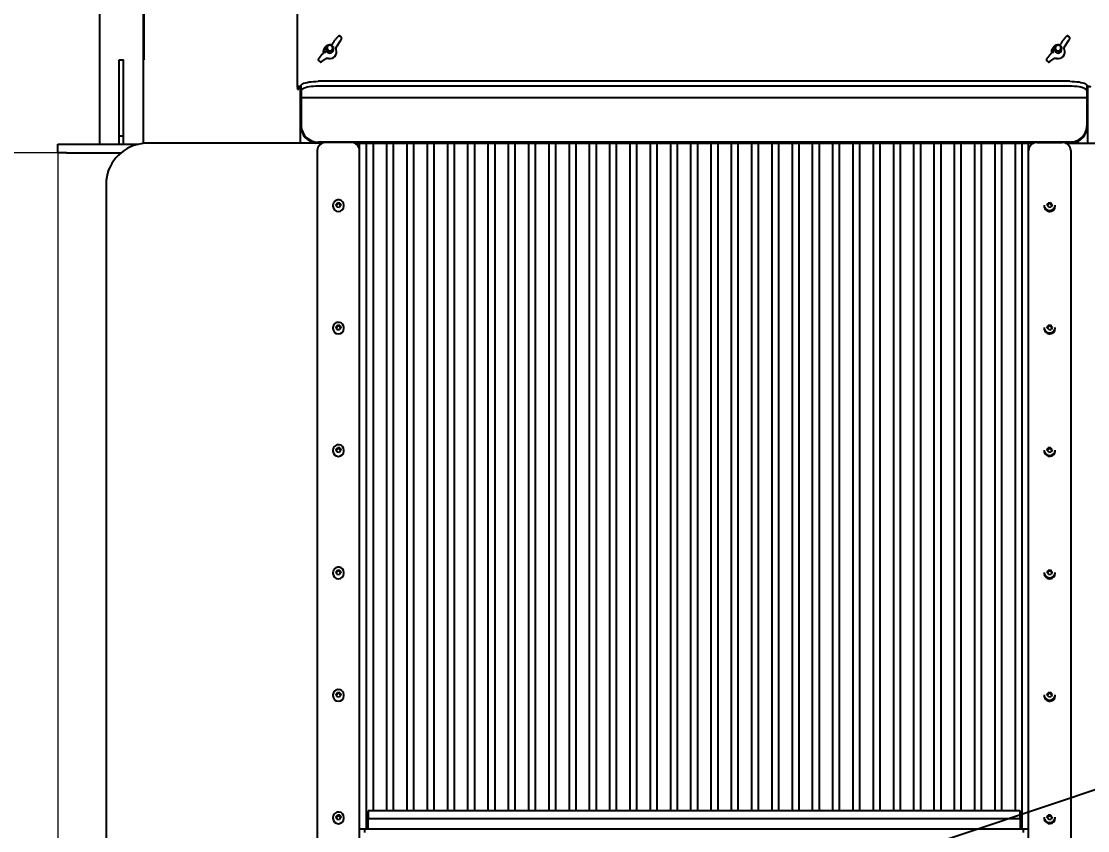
# Model space of a CAD drawing. Header units: millimetres. Extents: x 160 to 8396, y -16 to 5840.
# Drawn here: x 2949 to 4211, y 2808 to 3765 of the extents above; entities that cross this region are included whole.
import ezdxf

# ---------------------------------------------------------------- set-up
doc = ezdxf.new("R2010")
doc.units = ezdxf.units.MM
doc.header["$LTSCALE"] = 20
doc.styles.add('SLDTEXTSTYLE1', font='TXT', dxfattribs={"width": 0.605})
doc.dimstyles.new('SLDDIMSTYLE1', dxfattribs={"dimtxt": 70, "dimasz": 60, "dimexe": 0, "dimexo": 0.0625, "dimgap": 17.5, "dimtad": 2, "dimdec": 0, "dimrnd": 1e-09, "dimzin": 12, "dimdsep": 46, "dimtxsty": 'SLDTEXTSTYLE1', "dimsah": 1, "dimcen": 0.09, "dimadec": 0, "dimazin": 3, "dimtol": 1, "dimtfac": 1, "dimtdec": 3, "dimtofl": 0, "dimtmove": 0, "dimatfit": 3, "dimfxl": 0, "dimfrac": 2, "dimtolj": 1, "dimarcsym": 0})
doc.dimstyles.new('SLDDIMSTYLE2', dxfattribs={"dimtxt": 0.18, "dimasz": 20, "dimexe": 0, "dimexo": 0.0625, "dimgap": 0, "dimtad": 0, "dimtih": 1, "dimtoh": 1, "dimdec": 0, "dimrnd": 1e-09, "dimzin": 0, "dimdsep": 46, "dimtxsty": 'Standard', "dimblk1": 'DOT', "dimblk2": 'DOT', "dimsah": 1, "dimcen": 0.09, "dimadec": 0, "dimazin": 0, "dimtfac": 20, "dimtdec": 0, "dimtofl": 0, "dimtmove": 0, "dimatfit": 3, "dimldrblk": 'DOT', "dimfxl": 0, "dimfrac": 2, "dimtolj": 1, "dimtzin": 0, "dimarcsym": 0})

# ---------------------------------------------------------------- blocks, each defined once
blk = doc.blocks.new('_D_7')
at = {"color": 7, "linetype": 'Continuous', "lineweight": 0}
for p, q in [((3024.2, 4484.9), (2772.2, 4484.9)), ((2792.2, 4484.9), (2792.2, 3609.9)), ((3002.2, 3609.9), (2772.2, 3609.9))]:
    blk.add_line(p, q, dxfattribs=at)
at = {"color": 7, "linetype": 'Continuous', "lineweight": 18}
for points in [[(2792.2, 4484.9), (2782.2, 4424.9), (2802.2, 4424.9)], [(2792.2, 3609.9), (2802.2, 3669.9), (2782.2, 3669.9)]]:
    blk.add_solid(points, dxfattribs=at)
at = {"color": 7, "linetype": 'Continuous', "lineweight": 18, "char_height": 70, "attachment_point": 1, "rotation": 90, "style": 'SLDTEXTSTYLE1'}
for s, insert in [('*', (2702, 4108.7)), ('875', (2702, 3955.3))]:
    blk.add_mtext(s, dxfattribs=dict(at, insert=insert))
blk = doc.blocks.new('_D_8')
at = {"color": 7, "linetype": 'Continuous', "lineweight": 0}
for p, q in [((2992.2, 3609.9), (2992.2, 1435.8)), ((4498.2, 3609.9), (4498.2, 1435.8)), ((2992.2, 1455.8), (4498.2, 1455.8))]:
    blk.add_line(p, q, dxfattribs=at)
at = {"color": 7, "linetype": 'Continuous', "lineweight": 18}
for points in [[(2992.2, 1455.8), (3052.2, 1445.8), (3052.2, 1465.8)], [(4498.2, 1455.8), (4438.2, 1465.8), (4438.2, 1445.8)]]:
    blk.add_solid(points, dxfattribs=at)
at = {"color": 7, "linetype": 'Continuous', "lineweight": 18, "char_height": 70, "attachment_point": 1, "style": 'SLDTEXTSTYLE1'}
for s, insert in [('1506', (3644.8, 1546)), ('*', (3842.1, 1546))]:
    blk.add_mtext(s, dxfattribs=dict(at, insert=insert))
blk = doc.blocks.new('_D_9')
at = {"color": 7, "linetype": 'Continuous', "lineweight": 0}
for p, q in [((4574.2, 5069.3), (4574.2, 1335.3)), ((2992.2, 3609.9), (2992.2, 1335.3)), ((4574.2, 1355.3), (2992.2, 1355.3))]:
    blk.add_line(p, q, dxfattribs=at)
at = {"color": 7, "linetype": 'Continuous', "lineweight": 18}
for points in [[(2992.2, 1355.3), (3052.2, 1345.3), (3052.2, 1365.3)], [(4574.2, 1355.3), (4514.2, 1365.3), (4514.2, 1345.3)]]:
    blk.add_solid(points, dxfattribs=at)
at = {"color": 7, "linetype": 'Continuous', "lineweight": 18, "char_height": 70, "attachment_point": 1, "style": 'SLDTEXTSTYLE1'}
for s, insert in [('1582', (3644.8, 1445.5)), ('*', (3842.1, 1445.5))]:
    blk.add_mtext(s, dxfattribs=dict(at, insert=insert))
blk = doc.blocks.new('_Dot')
at = {"color": 0, "linetype": 'ByBlock', "lineweight": -2}
blk.add_line((-0.5, 0), (-1, 0), dxfattribs=at)
at = {"color": 0, "linetype": 'ByBlock', "const_width": 0.5}
blk.add_lwpolyline([(-0.25, 0, 1), (0.25, 0, 1)], format="xyb", close=True, dxfattribs=at)

msp = doc.modelspace()

# ---------------------------------------------------------------- linework, layer by layer
at = {"color": 7, "linetype": 'Continuous', "lineweight": 25}
for p, q in [((3275.7, 3687.5), (3275.7, 4586.8)), ((3041.2, 4519.9), (3041.2, 3619.9)), ((3093.2, 4519.9), (3093.2, 3620.8)), ((3094.2, 3719.9), (3094.2, 4519.9)), ((3315.1, 3737.5), (3315.7, 3737.5)), ((3315.7, 3737.5), (3315.7, 3737.5)), ((3318.2, 3740.3), (3317.4, 3738.7)), ((3321.9, 3735.2), (3327, 3743)), ((3327.7, 3746.4), (3325.9, 3747.9)), ((4177.1, 3737.5), (4177.7, 3737.5)), ((4177.7, 3737.5), (4177.7, 3737.5)), ((4180.2, 3740.3), (4179.4, 3738.7)), ((4183.9, 3735.2), (4189, 3743)), ((4189.7, 3746.4), (4187.9, 3747.9)), ((3308.5, 3728.3), (3307.8, 3728.3)), ((3309.4, 3735.5), (3308.1, 3734.1)), ((3308.5, 3728.3), (3308.5, 3728.3)), ((3310.2, 3733.7), (3310.2, 3731.6)), ((3310.2, 3731.6), (3310.2, 3731.6)), ((3318.2, 3731.6), (3318.2, 3733.7)), ((3318.2, 3731.6), (3318.2, 3731.6)), ((3321.6, 3731.9), (3321.7, 3731.8)), ((4170.5, 3728.3), (4169.8, 3728.3)), ((4171.4, 3735.5), (4170.1, 3734.1)), ((4170.5, 3728.3), (4170.5, 3728.3)), ((4172.2, 3733.7), (4172.2, 3731.6)), ((4172.2, 3731.6), (4172.2, 3731.6)), ((4180.2, 3731.6), (4180.2, 3733.7)), ((4180.2, 3731.6), (4180.2, 3731.6)), ((4183.6, 3731.9), (4183.7, 3731.8)), ((3064.7, 3719.9), (3069.7, 3719.9)), ((3064.7, 3629.9), (3064.7, 3719.9)), ((3069.7, 3629.9), (3069.7, 3719.9)), ((3094.2, 3719.9), (3093.2, 3719.9)), ((3300.6, 3718.9), (3302.5, 3717.4)), ((3304.4, 3717.7), (3309.7, 3721.4)), ((3312.5, 3721.5), (3312.3, 3721.5)), ((4162.6, 3718.9), (4164.5, 3717.4)), ((4166.4, 3717.7), (4171.7, 3721.4)), ((4174.5, 3721.5), (4174.3, 3721.5)), ((3275.7, 3687.5), (3275.7, 3685.3)), ((3277.2, 3687.5), (3277.2, 3685.3)), ((3279.2, 3688.4), (3280.2, 3688.4)), ((3279.2, 3688.1), (3280.2, 3688.1)), ((3279.2, 3621.2), (3279.2, 3688.1)), ((3280.2, 3683.4), (3280.2, 3689.2)), ((4190.2, 3694.4), (3300.2, 3694.4)), ((4190.2, 3688.6), (3300.2, 3688.6)), ((4210.2, 3689.2), (4210.2, 3683.4)), ((4210.2, 3688.4), (4211.2, 3688.4)), ((4210.2, 3688.1), (4211.2, 3688.1)), ((4211.2, 3621.2), (4211.2, 3688.1)), ((3275.7, 3685.2), (3275.7, 3685.3)), ((3275.7, 3685.2), (3277.2, 3685.2)), ((3277.2, 3685.3), (3277.2, 3685.2)), ((3280.2, 3683.4), (3280.2, 3674.6)), ((4210.2, 3674.6), (3280.2, 3674.6)), ((3280.2, 3674.6), (3280.2, 3641.8)), ((4210.2, 3683.4), (4210.2, 3674.6)), ((4210.2, 3674.6), (4210.2, 3641.8)), ((3280.2, 3640.2), (3280.2, 3641.8)), ((4210.2, 3641.8), (4210.2, 3640.2)), ((3064.7, 3629.9), (3069.7, 3629.9)), ((3064.7, 3619.9), (3064.7, 3629.9)), ((3069.7, 3619.9), (3069.7, 3629.9)), ((2992.2, 3609.9), (2992.2, 3619.9)), ((2992.2, 3619.9), (3002.2, 3619.9)), ((3002.2, 3619.9), (3087.6, 3619.9)), ((3305.3, 3621.2), (3099.2, 3621.2)), ((3299.2, 3612.3), (3299.2, 2319.9)), ((4190.2, 3622.5), (3300.2, 3622.5)), ((3339.2, 3622), (3309.2, 3622)), ((3349.2, 3621.2), (3343.1, 3621.2)), ((3349.2, 3612.3), (3349.2, 3621.2)), ((4141.2, 3620.9), (3349.2, 3620.9)), ((3349.2, 2319.9), (3349.2, 3612.3)), ((3357.2, 3620.9), (3357.2, 2809.5)), ((3365.2, 3620.9), (3365.2, 2830.8)), ((3381.2, 3620.9), (3381.2, 2830.8)), ((3389.2, 3620.9), (3389.2, 2830.8)), ((3405.2, 3620.9), (3405.2, 2830.8)), ((3413.2, 3620.9), (3413.2, 2830.8)), ((3429.2, 3620.9), (3429.2, 2830.8)), ((3437.2, 3620.9), (3437.2, 2830.8)), ((3453.2, 3620.9), (3453.2, 2830.8)), ((3461.2, 3620.9), (3461.2, 2830.8)), ((3477.2, 3620.9), (3477.2, 2830.8)), ((3485.2, 3620.9), (3485.2, 2830.8)), ((3501.2, 3620.9), (3501.2, 2830.8)), ((3509.2, 3620.9), (3509.2, 2830.8)), ((3525.2, 3620.9), (3525.2, 2830.8)), ((3533.2, 3620.9), (3533.2, 2830.8)), ((3549.2, 3620.9), (3549.2, 2830.8)), ((3557.2, 3620.9), (3557.2, 2830.8)), ((3573.2, 3620.9), (3573.2, 2830.8)), ((3581.2, 3620.9), (3581.2, 2830.8)), ((3597.2, 3620.9), (3597.2, 2830.8)), ((3605.2, 3620.9), (3605.2, 2830.8)), ((3621.2, 3620.9), (3621.2, 2830.8)), ((3629.2, 3620.9), (3629.2, 2830.8)), ((3645.2, 3620.9), (3645.2, 2830.8)), ((3653.2, 3620.9), (3653.2, 2830.8)), ((3669.2, 3620.9), (3669.2, 2830.8)), ((3677.2, 3620.9), (3677.2, 2830.8)), ((3693.2, 3620.9), (3693.2, 2830.8)), ((3701.2, 3620.9), (3701.2, 2830.8)), ((3717.2, 3620.9), (3717.2, 2830.8)), ((3725.2, 3620.9), (3725.2, 2830.8)), ((3741.2, 3620.9), (3741.2, 2830.8)), ((3749.2, 3620.9), (3749.2, 2830.8)), ((3765.2, 3620.9), (3765.2, 2830.8)), ((3773.2, 3620.9), (3773.2, 2830.8)), ((3789.2, 3620.9), (3789.2, 2830.8)), ((3797.2, 3620.9), (3797.2, 2830.8)), ((3813.2, 3620.9), (3813.2, 2830.8)), ((3821.2, 3620.9), (3821.2, 2830.8)), ((3837.2, 3620.9), (3837.2, 2830.8)), ((3845.2, 3620.9), (3845.2, 2830.8)), ((3861.2, 3620.9), (3861.2, 2830.8)), ((3869.2, 3620.9), (3869.2, 2830.8)), ((3885.2, 3620.9), (3885.2, 2830.8)), ((3893.2, 3620.9), (3893.2, 2830.8)), ((3909.2, 3620.9), (3909.2, 2830.8)), ((3917.2, 3620.9), (3917.2, 2830.8)), ((3933.2, 3620.9), (3933.2, 2830.8)), ((3941.2, 3620.9), (3941.2, 2830.8)), ((3957.2, 3620.9), (3957.2, 2830.8)), ((3965.2, 3620.9), (3965.2, 2830.8)), ((3981.2, 3620.9), (3981.2, 2830.8)), ((3989.2, 3620.9), (3989.2, 2830.8)), ((4005.2, 3620.9), (4005.2, 2830.8)), ((4013.2, 3620.9), (4013.2, 2830.8)), ((4029.2, 3620.9), (4029.2, 2830.8)), ((4037.2, 3620.9), (4037.2, 2830.8)), ((4053.2, 3620.9), (4053.2, 2830.8)), ((4061.2, 3620.9), (4061.2, 2830.8)), ((4077.2, 3620.9), (4077.2, 2830.8)), ((4085.2, 3620.9), (4085.2, 2830.8)), ((4101.2, 3620.9), (4101.2, 2830.8)), ((4109.2, 3620.9), (4109.2, 2830.8)), ((4125.2, 3620.9), (4125.2, 2830.8)), ((4133.2, 3620.9), (4133.2, 2809.5)), ((4141.2, 3621.2), (4147.3, 3621.2)), ((4141.2, 3612.3), (4141.2, 3621.2)), ((4141.2, 2319.9), (4141.2, 3612.3)), ((4151.2, 3622), (4181.2, 3622)), ((4185.1, 3621.2), (4391.2, 3621.2)), ((4191.2, 3612.3), (4191.2, 2319.9)), ((3002.2, 3609.9), (2992.2, 3609.9)), ((3002.2, 3609.9), (3067, 3609.9)), ((3049.2, 3572.9), (3049.2, 2357.8)), ((3317.7, 3547.7), (3317.7, 3546.6)), ((3321.3, 3548.3), (3323.1, 3550.5)), ((3321.3, 3548.3), (3322.5, 3545.7)), ((3321.6, 3547.6), (3322.2, 3548.4)), ((3322.2, 3548.4), (3323.1, 3549.5)), ((3325.9, 3550.1), (3323.1, 3550.5)), ((3323.1, 3549.5), (3323.1, 3550.5)), ((3324.5, 3549.3), (3323.1, 3549.5)), ((3325.9, 3549.2), (3324.5, 3549.3)), ((3327.1, 3547.6), (3325.3, 3545.4)), ((3325.9, 3550.1), (3327.1, 3547.6)), ((3325.9, 3549.2), (3325.9, 3550.1)), ((3325.9, 3549.2), (3326.5, 3547.9)), ((3326.5, 3547.9), (3326.8, 3547.2)), ((3330.7, 3546.6), (3330.7, 3547.7)), ((4159.7, 3547.7), (4159.7, 3546.6)), ((4163.3, 3547.6), (4164.5, 3550.1)), ((4165.1, 3545.4), (4163.3, 3547.6)), ((4163.6, 3547.2), (4163.9, 3547.9)), ((4163.9, 3547.9), (4164.5, 3549.2)), ((4167.3, 3550.5), (4164.5, 3550.1)), ((4164.5, 3549.2), (4164.5, 3550.1)), ((4165.9, 3549.3), (4164.5, 3549.2)), ((4167.3, 3549.5), (4165.9, 3549.3)), ((4169.1, 3548.3), (4167.3, 3550.5)), ((4167.3, 3549.5), (4167.3, 3550.5)), ((4168.2, 3548.4), (4167.3, 3549.5)), ((4169.1, 3548.3), (4167.9, 3545.7)), ((4168.8, 3547.6), (4168.2, 3548.4)), ((4172.7, 3546.6), (4172.7, 3547.7)), ((3322.5, 3545.7), (3325.3, 3545.4)), ((4165.1, 3545.4), (4167.9, 3545.7)), ((3317.7, 3402.8), (3317.7, 3401.7)), ((3321.3, 3403.4), (3323.1, 3405.6)), ((3321.3, 3403.4), (3322.5, 3400.8)), ((3321.6, 3402.7), (3322.2, 3403.5)), ((3322.2, 3403.5), (3323.1, 3404.6)), ((3322.5, 3400.8), (3325.3, 3400.5)), ((3325.9, 3405.3), (3323.1, 3405.6)), ((3323.1, 3404.6), (3323.1, 3405.6)), ((3324.5, 3404.4), (3323.1, 3404.6)), ((3325.9, 3404.3), (3324.5, 3404.4)), ((3327.1, 3402.7), (3325.3, 3400.5)), ((3325.9, 3405.3), (3327.1, 3402.7)), ((3325.9, 3404.3), (3325.9, 3405.3)), ((3325.9, 3404.3), (3326.5, 3403)), ((3326.5, 3403), (3326.8, 3402.3)), ((3330.7, 3401.7), (3330.7, 3402.8)), ((4159.7, 3402.8), (4159.7, 3401.7)), ((4163.3, 3402.7), (4164.5, 3405.3)), ((4165.1, 3400.5), (4163.3, 3402.7)), ((4163.6, 3402.3), (4163.9, 3403)), ((4163.9, 3403), (4164.5, 3404.3)), ((4167.3, 3405.6), (4164.5, 3405.3)), ((4164.5, 3404.3), (4164.5, 3405.3)), ((4165.9, 3404.4), (4164.5, 3404.3)), ((4165.1, 3400.5), (4167.9, 3400.8)), ((4167.3, 3404.6), (4165.9, 3404.4)), ((4169.1, 3403.4), (4167.3, 3405.6)), ((4167.3, 3404.6), (4167.3, 3405.6)), ((4168.2, 3403.5), (4167.3, 3404.6)), ((4169.1, 3403.4), (4167.9, 3400.8)), ((4168.8, 3402.7), (4168.2, 3403.5)), ((4172.7, 3401.7), (4172.7, 3402.8)), ((3317.7, 3257.9), (3317.7, 3256.8)), ((3321.3, 3258.5), (3323.1, 3260.7)), ((3321.3, 3258.5), (3322.5, 3255.9)), ((3321.6, 3257.9), (3322.2, 3258.6)), ((3322.2, 3258.6), (3323.1, 3259.7)), ((3325.9, 3260.4), (3323.1, 3260.7)), ((3323.1, 3259.7), (3323.1, 3260.7)), ((3324.5, 3259.6), (3323.1, 3259.7)), ((3325.9, 3259.4), (3324.5, 3259.6)), ((3327.1, 3257.8), (3325.3, 3255.6)), ((3325.9, 3260.4), (3327.1, 3257.8)), ((3325.9, 3259.4), (3325.9, 3260.4)), ((3325.9, 3259.4), (3326.5, 3258.1)), ((3326.5, 3258.1), (3326.8, 3257.4)), ((3330.7, 3256.8), (3330.7, 3257.9)), ((4159.7, 3257.9), (4159.7, 3256.8)), ((4163.3, 3257.8), (4164.5, 3260.4)), ((4165.1, 3255.6), (4163.3, 3257.8)), ((4163.6, 3257.4), (4163.9, 3258.1)), ((4163.9, 3258.1), (4164.5, 3259.4)), ((4167.3, 3260.7), (4164.5, 3260.4)), ((4164.5, 3259.4), (4164.5, 3260.4)), ((4165.9, 3259.6), (4164.5, 3259.4)), ((4167.3, 3259.7), (4165.9, 3259.6)), ((4169.1, 3258.5), (4167.3, 3260.7)), ((4167.3, 3259.7), (4167.3, 3260.7)), ((4168.2, 3258.6), (4167.3, 3259.7)), ((4169.1, 3258.5), (4167.9, 3255.9)), ((4168.8, 3257.9), (4168.2, 3258.6)), ((4172.7, 3256.8), (4172.7, 3257.9)), ((3322.5, 3255.9), (3325.3, 3255.6)), ((4165.1, 3255.6), (4167.9, 3255.9)), ((3317.7, 3113), (3317.7, 3112)), ((3321.3, 3113.6), (3323.1, 3115.8)), ((3321.3, 3113.6), (3322.5, 3111)), ((3321.6, 3113), (3322.2, 3113.7)), ((3322.2, 3113.7), (3323.1, 3114.8)), ((3322.5, 3111), (3325.3, 3110.7)), ((3325.9, 3115.5), (3323.1, 3115.8)), ((3323.1, 3114.8), (3323.1, 3115.8)), ((3324.5, 3114.7), (3323.1, 3114.8)), ((3325.9, 3114.5), (3324.5, 3114.7)), ((3327.1, 3112.9), (3325.3, 3110.7)), ((3325.9, 3115.5), (3327.1, 3112.9)), ((3325.9, 3114.5), (3325.9, 3115.5)), ((3325.9, 3114.5), (3326.5, 3113.2)), ((3326.5, 3113.2), (3326.8, 3112.6)), ((3330.7, 3112), (3330.7, 3113)), ((4159.7, 3113), (4159.7, 3112)), ((4163.3, 3112.9), (4164.5, 3115.5)), ((4165.1, 3110.7), (4163.3, 3112.9)), ((4163.6, 3112.6), (4163.9, 3113.2)), ((4163.9, 3113.2), (4164.5, 3114.5)), ((4167.3, 3115.8), (4164.5, 3115.5)), ((4164.5, 3114.5), (4164.5, 3115.5)), ((4165.9, 3114.7), (4164.5, 3114.5)), ((4165.1, 3110.7), (4167.9, 3111)), ((4167.3, 3114.8), (4165.9, 3114.7)), ((4169.1, 3113.6), (4167.3, 3115.8)), ((4167.3, 3114.8), (4167.3, 3115.8)), ((4168.2, 3113.7), (4167.3, 3114.8)), ((4169.1, 3113.6), (4167.9, 3111)), ((4168.8, 3113), (4168.2, 3113.7)), ((4172.7, 3112), (4172.7, 3113)), ((3317.7, 2968.2), (3317.7, 2967.1)), ((3321.3, 2968.7), (3323.1, 2970.9)), ((3321.3, 2968.7), (3322.5, 2966.1)), ((3321.6, 2968.1), (3322.2, 2968.8)), ((3322.2, 2968.8), (3323.1, 2969.9)), ((3325.9, 2970.6), (3323.1, 2970.9)), ((3323.1, 2969.9), (3323.1, 2970.9)), ((3324.5, 2969.8), (3323.1, 2969.9)), ((3325.9, 2969.6), (3324.5, 2969.8)), ((3327.1, 2968), (3325.3, 2965.8)), ((3325.9, 2970.6), (3327.1, 2968)), ((3325.9, 2969.6), (3325.9, 2970.6)), ((3325.9, 2969.6), (3326.5, 2968.3)), ((3326.5, 2968.3), (3326.8, 2967.7)), ((3330.7, 2967.1), (3330.7, 2968.2)), ((4159.7, 2968.2), (4159.7, 2967.1)), ((4163.3, 2968), (4164.5, 2970.6)), ((4165.1, 2965.8), (4163.3, 2968)), ((4163.6, 2967.7), (4163.9, 2968.3)), ((4163.9, 2968.3), (4164.5, 2969.6)), ((4167.3, 2970.9), (4164.5, 2970.6)), ((4164.5, 2969.6), (4164.5, 2970.6)), ((4165.9, 2969.8), (4164.5, 2969.6)), ((4167.3, 2969.9), (4165.9, 2969.8)), ((4169.1, 2968.7), (4167.3, 2970.9)), ((4167.3, 2969.9), (4167.3, 2970.9)), ((4168.2, 2968.8), (4167.3, 2969.9)), ((4169.1, 2968.7), (4167.9, 2966.1)), ((4168.8, 2968.1), (4168.2, 2968.8)), ((4172.7, 2967.1), (4172.7, 2968.2)), ((3322.5, 2966.1), (3325.3, 2965.8)), ((4165.1, 2965.8), (4167.9, 2966.1)), ((4131.3, 2830.8), (3359.3, 2830.8)), ((3359.3, 2830.8), (3359.3, 2821.8)), ((4131.3, 2821.8), (4131.3, 2830.8)), ((3317.7, 2823.3), (3317.7, 2822.2)), ((3321.3, 2823.8), (3323.1, 2826)), ((3321.3, 2823.8), (3322.5, 2821.3)), ((3321.6, 2823.2), (3322.2, 2823.9)), ((3322.2, 2823.9), (3323.1, 2825.1)), ((3322.5, 2821.3), (3325.3, 2820.9)), ((3325.9, 2825.7), (3323.1, 2826)), ((3323.1, 2825.1), (3323.1, 2826)), ((3324.5, 2824.9), (3323.1, 2825.1)), ((3325.9, 2824.7), (3324.5, 2824.9)), ((3327.1, 2823.1), (3325.3, 2820.9)), ((3325.9, 2825.7), (3327.1, 2823.1)), ((3325.9, 2824.7), (3325.9, 2825.7)), ((3325.9, 2824.7), (3326.5, 2823.4)), ((3326.5, 2823.4), (3326.8, 2822.8)), ((3330.7, 2822.2), (3330.7, 2823.3)), ((3359.3, 2821.8), (4131.3, 2821.8)), ((3359.3, 2809.5), (3359.3, 2821.8)), ((4131.3, 2821.8), (4131.3, 2809.5)), ((4159.7, 2823.3), (4159.7, 2822.2)), ((4163.3, 2823.1), (4164.5, 2825.7)), ((4165.1, 2820.9), (4163.3, 2823.1)), ((4163.6, 2822.8), (4163.9, 2823.4)), ((4163.9, 2823.4), (4164.5, 2824.7)), ((4167.3, 2826), (4164.5, 2825.7)), ((4164.5, 2824.7), (4164.5, 2825.7)), ((4165.9, 2824.9), (4164.5, 2824.7)), ((4165.1, 2820.9), (4167.9, 2821.3)), ((4167.3, 2825.1), (4165.9, 2824.9)), ((4169.1, 2823.8), (4167.3, 2826)), ((4167.3, 2825.1), (4167.3, 2826)), ((4168.2, 2823.9), (4167.3, 2825.1)), ((4169.1, 2823.8), (4167.9, 2821.3)), ((4168.8, 2823.2), (4168.2, 2823.9)), ((4172.7, 2822.2), (4172.7, 2823.3)), ((3349.3, 2809.8), (3355.3, 2809.8)), ((3349.3, 2762.7), (3349.3, 2809.8)), ((3355.3, 2805.5), (3355.3, 2809.8)), ((3355.3, 2809.5), (4135.3, 2809.5)), ((4135.3, 2809.8), (4141.2, 2809.8)), ((4135.3, 2805.5), (4135.3, 2809.8))]:
    msp.add_line(p, q, dxfattribs=at)
at = {"color": 7, "linetype": 'Continuous', "lineweight": 25, "flags": 128}
for points in [[(3318.2, 3734), (3318.1, 3732.9), (3317.7, 3731.8), (3317, 3730.9), (3316, 3730.2), (3314.9, 3729.9), (3313.7, 3729.8), (3312.5, 3730.2), (3311.5, 3730.8), (3310.8, 3731.7), (3310.3, 3732.7), (3310.2, 3733.9), (3310.5, 3735), (3311, 3736), (3311.9, 3736.8), (3313, 3737.3), (3314.1, 3737.5), (3315.3, 3737.4), (3316.4, 3736.9), (3317.3, 3736.1), (3317.9, 3735.1), (3318.2, 3734)], [(3317.7, 3734.1), (3317.4, 3735.2), (3316.8, 3736.1), (3315.8, 3736.8), (3314.7, 3737.1), (3313.6, 3737.1), (3312.5, 3736.8), (3311.6, 3736.1), (3311, 3735.1), (3310.7, 3734.1), (3310.8, 3732.9), (3311.3, 3731.9), (3312.1, 3731.1), (3313.1, 3730.6), (3314.2, 3730.4), (3315.4, 3730.6), (3316.4, 3731.2), (3317.2, 3732), (3317.6, 3733), (3317.7, 3734.1)], [(3317, 3738), (3317.1, 3738.1), (3317.2, 3738.2)], [(3326.9, 3743), (3327, 3743), (3327, 3743)], [(4172.2, 3734), (4172.5, 3735.1), (4173.1, 3736.1), (4174, 3736.9), (4175.1, 3737.4), (4176.3, 3737.5), (4177.4, 3737.3), (4178.5, 3736.8), (4179.4, 3736), (4180, 3735), (4180.2, 3733.9), (4180.1, 3732.7), (4179.6, 3731.7), (4178.9, 3730.8), (4177.9, 3730.2), (4176.7, 3729.8), (4175.5, 3729.9), (4174.4, 3730.2), (4173.4, 3730.9), (4172.7, 3731.8), (4172.3, 3732.9), (4172.2, 3734)], [(4172.7, 3734.1), (4172.8, 3733), (4173.3, 3732), (4174, 3731.2), (4175, 3730.6), (4176.2, 3730.4), (4177.3, 3730.6), (4178.3, 3731.1), (4179.1, 3731.9), (4179.6, 3732.9), (4179.7, 3734.1), (4179.4, 3735.1), (4178.8, 3736.1), (4177.9, 3736.8), (4176.8, 3737.1), (4175.7, 3737.1), (4174.6, 3736.8), (4173.6, 3736.1), (4173, 3735.2), (4172.7, 3734.1)], [(4179, 3738), (4179.1, 3738.1), (4179.2, 3738.2)], [(4188.9, 3743), (4189, 3743), (4189, 3743)], [(3321.9, 3735.1), (3321.9, 3735.1), (3321.9, 3735.2)], [(4183.9, 3735.1), (4183.9, 3735.1), (4183.9, 3735.2)], [(3304.5, 3717.8), (3304.5, 3717.7), (3304.4, 3717.7)], [(3309.8, 3721.5), (3309.7, 3721.5), (3309.7, 3721.4)], [(4166.5, 3717.8), (4166.5, 3717.7), (4166.4, 3717.7)], [(4171.8, 3721.5), (4171.7, 3721.5), (4171.7, 3721.4)], [(3279.2, 3688.4), (3278.5, 3688.4), (3277.9, 3688.4), (3277.3, 3688.3), (3276.7, 3688.2), (3276.3, 3688), (3276, 3687.9), (3275.8, 3687.7), (3275.7, 3687.5)], [(3280.2, 3689.2), (3280.4, 3690), (3281, 3690.7), (3282, 3691.4), (3283.4, 3692), (3285.1, 3692.6), (3287.1, 3693.1), (3289.4, 3693.6), (3291.9, 3693.9), (3294.6, 3694.2), (3297.4, 3694.3), (3300.2, 3694.4)], [(3300.2, 3688.6), (3297.4, 3688.5), (3294.6, 3688.4), (3291.9, 3688.1), (3289.4, 3687.8), (3287.1, 3687.3), (3285.1, 3686.8), (3283.4, 3686.2), (3282, 3685.6), (3281, 3684.9), (3280.4, 3684.2), (3280.2, 3683.4)], [(4190.2, 3694.4), (4193, 3694.3), (4195.8, 3694.2), (4198.5, 3693.9), (4201, 3693.6), (4203.3, 3693.1), (4205.3, 3692.6), (4207, 3692), (4208.4, 3691.4), (4209.4, 3690.7), (4210, 3690), (4210.2, 3689.2)], [(4210.2, 3683.4), (4210, 3684.2), (4209.4, 3684.9), (4208.4, 3685.6), (4207, 3686.2), (4205.3, 3686.8), (4203.3, 3687.3), (4201, 3687.8), (4198.5, 3688.1), (4195.8, 3688.4), (4193, 3688.5), (4190.2, 3688.6)], [(4214.7, 3687.5), (4214.6, 3687.7), (4214.4, 3687.9), (4214.1, 3688), (4213.7, 3688.2), (4213.1, 3688.3), (4212.5, 3688.4), (4211.9, 3688.4), (4211.2, 3688.4)], [(3099.2, 3621.2), (3094.8, 3621), (3090.5, 3620.5), (3086.3, 3619.5), (3082.1, 3618.3), (3078.1, 3616.7), (3074.2, 3614.7), (3070.5, 3612.5), (3067.1, 3609.9), (3063.8, 3607), (3060.9, 3603.9), (3058.2, 3600.6), (3055.9, 3597), (3053.9, 3593.3), (3052.2, 3589.4), (3050.9, 3585.4), (3050, 3581.3), (3049.4, 3577.1), (3049.2, 3572.9)]]:
    msp.add_lwpolyline(points, dxfattribs=at)
at = {"color": 7, "linetype": 'Continuous', "lineweight": 25}
for centre, radius, start, end in [((3314.1, 3731.4), 6.22, 80.7673, 195.8532), ((4176.1, 3731.4), 6.22, 80.7673, 195.8532), ((3313.8, 3729), 7.56, 138.0213, 190.3738), ((3308.7, 3727.6), 0.746, 50.9785, 108.4731), ((3314.2, 3731.7), 4, 181.4867, 358.5133), ((3314.3, 3729.1), 7.83, 256.3847, 20.2359), ((4175.8, 3729), 7.56, 138.0213, 190.3738), ((4170.7, 3727.6), 0.746, 50.9785, 108.4731), ((4176.2, 3731.7), 4, 181.4867, 358.5133), ((4176.3, 3729.1), 7.83, 256.3847, 20.2359), ((3278.7, 3685.7), 2.37, 78.6309, 130.3907), ((4211.7, 3685.7), 2.37, 49.6093, 101.3691), ((3299.9, 3642.2), 19.7, 181.1042, 270.8818), ((3299.7, 3640.5), 19.5, 180.8097, 261.3446), ((4190.6, 3642.1), 19.6, 268.93, 359.0841), ((4190.7, 3640.5), 19.5, 278.6554, 359.1903), ((3309, 3612.1), 9.83, 89.0242, 178.9898), ((3339.4, 3612.1), 9.83, 1.0102, 90.9758), ((4151, 3612.1), 9.83, 89.0242, 178.9898), ((4181.4, 3612.1), 9.83, 1.0102, 90.9758), ((3324.1, 3547.6), 6.41, 81.9849, 178.9436), ((3324.1, 3546.9), 2.37, 141.8351, 169.7913), ((3324.2, 3546.8), 2.54, 82.8693, 141.5141), ((3324.2, 3546.9), 2.49, 24.1228, 83.5693), ((3324.4, 3547.6), 6.33, 0.6041, 84.2659), ((3324.4, 3546.9), 2.35, 4.087, 23.6495), ((4166.1, 3547.8), 6.41, 181.0564, 278.0151), ((4166, 3546.9), 2.35, 156.3505, 175.913), ((4166.2, 3546.9), 2.49, 96.4307, 155.8772), ((4166.2, 3546.8), 2.54, 38.4859, 97.1307), ((4166.3, 3547.8), 6.36, 276.014, 359.1161), ((4166.3, 3546.9), 2.37, 10.2087, 38.1649), ((3324.2, 3546.8), 6.5, 181.4528, 358.5472), ((4166.1, 3546.7), 6.41, 181.0564, 278.0151), ((4166.4, 3546.7), 6.33, 275.7341, 359.3959), ((3324.1, 3402.7), 6.41, 81.9849, 178.9436), ((3324.4, 3402.8), 6.33, 0.6041, 84.2659), ((3324.2, 3401.9), 6.5, 181.4528, 358.5472), ((3324.1, 3402), 2.37, 141.8351, 169.7913), ((3324.2, 3401.9), 2.54, 82.8693, 141.5141), ((3324.2, 3402), 2.49, 24.1228, 83.5693), ((3324.4, 3402), 2.35, 4.087, 23.6495), ((4166.1, 3402.9), 6.41, 181.0564, 278.0151), ((4166.1, 3401.9), 6.41, 181.0564, 278.0151), ((4166, 3402), 2.35, 156.3505, 175.913), ((4166.2, 3402), 2.49, 96.4307, 155.8772), ((4166.2, 3401.9), 2.54, 38.4859, 97.1307), ((4166.3, 3402.9), 6.36, 276.014, 359.1161), ((4166.4, 3401.8), 6.33, 275.7341, 359.3959), ((4166.3, 3402), 2.37, 10.2087, 38.1649), ((3324.1, 3257.8), 6.41, 81.9849, 178.9436), ((3324.1, 3257.1), 2.37, 141.8351, 169.7913), ((3324.2, 3257), 2.54, 82.8693, 141.5141), ((3324.2, 3257.1), 2.49, 24.1228, 83.5693), ((3324.4, 3257.9), 6.33, 0.6041, 84.2659), ((3324.4, 3257.2), 2.35, 4.087, 23.6495), ((4166.1, 3258.1), 6.41, 181.0564, 278.0151), ((4166, 3257.2), 2.35, 156.3505, 175.913), ((4166.2, 3257.1), 2.49, 96.4307, 155.8772), ((4166.2, 3257), 2.54, 38.4859, 97.1307), ((4166.3, 3258), 6.36, 276.014, 359.1161), ((4166.3, 3257.1), 2.37, 10.2087, 38.1649), ((3324.2, 3257), 6.5, 181.4528, 358.5472), ((4166.1, 3257), 6.41, 181.0564, 278.0151), ((4166.4, 3256.9), 6.33, 275.7341, 359.3959), ((3324.1, 3112.9), 6.41, 81.9849, 178.9436), ((3324.4, 3113), 6.33, 0.6041, 84.2659), ((3324.2, 3112.1), 6.5, 181.4528, 358.5472), ((3324.1, 3112.3), 2.37, 141.8351, 169.7913), ((3324.2, 3112.1), 2.54, 82.8693, 141.5141), ((3324.2, 3112.2), 2.49, 24.1228, 83.5693), ((3324.4, 3112.3), 2.35, 4.087, 23.6495), ((4166.1, 3113.2), 6.41, 181.0564, 278.0151), ((4166.1, 3112.1), 6.41, 181.0564, 278.0151), ((4166, 3112.3), 2.35, 156.3505, 175.913), ((4166.2, 3112.2), 2.49, 96.4307, 155.8772), ((4166.2, 3112.1), 2.54, 38.4859, 97.1307), ((4166.3, 3113.1), 6.36, 276.014, 359.1161), ((4166.4, 3112), 6.33, 275.7341, 359.3959), ((4166.3, 3112.3), 2.37, 10.2087, 38.1649), ((3324.1, 2968), 6.41, 81.9849, 178.9436), ((3324.2, 2967.2), 6.5, 181.4528, 358.5472), ((3324.1, 2967.4), 2.37, 141.8351, 169.7913), ((3324.2, 2967.3), 2.54, 82.8693, 141.5141), ((3324.2, 2967.3), 2.49, 24.1228, 83.5693), ((3324.4, 2968.1), 6.33, 0.6041, 84.2659), ((3324.4, 2967.4), 2.35, 4.087, 23.6495), ((4166.1, 2968.3), 6.41, 181.0564, 278.0151), ((4166.1, 2967.2), 6.41, 181.0564, 278.0151), ((4166, 2967.4), 2.35, 156.3505, 175.913), ((4166.2, 2967.3), 2.49, 96.4307, 155.8772), ((4166.2, 2967.3), 2.54, 38.4859, 97.1307), ((4166.3, 2968.3), 6.36, 276.014, 359.1161), ((4166.4, 2967.1), 6.33, 275.7341, 359.3959), ((4166.3, 2967.4), 2.37, 10.2087, 38.1649), ((3324.1, 2823.1), 6.41, 81.9849, 178.9436), ((3324.4, 2823.2), 6.33, 0.6041, 84.2659), ((3324.2, 2822.3), 6.5, 181.4528, 358.5472), ((3324.1, 2822.5), 2.37, 141.8351, 169.7913), ((3324.2, 2822.4), 2.54, 82.8693, 141.5141), ((3324.2, 2822.4), 2.49, 24.1228, 83.5693), ((3324.4, 2822.5), 2.35, 4.087, 23.6495), ((4166.1, 2823.4), 6.41, 181.0564, 278.0151), ((4166.1, 2822.3), 6.41, 181.0564, 278.0151), ((4166, 2822.5), 2.35, 156.3505, 175.913), ((4166.2, 2822.4), 2.49, 96.4307, 155.8772), ((4166.2, 2822.4), 2.54, 38.4859, 97.1307), ((4166.3, 2823.4), 6.36, 276.014, 359.1161), ((4166.4, 2822.2), 6.33, 275.7341, 359.3959), ((4166.3, 2822.5), 2.37, 10.2087, 38.1649)]:
    msp.add_arc(centre, radius, start, end, dxfattribs=at)
for points, knots in [([(3317, 3738), (3317, 3738), (3317, 3738), (3316.9, 3737.9), (3316.7, 3737.8), (3316.4, 3737.6), (3316, 3737.5), (3315.8, 3737.5), (3315.7, 3737.5)], [0, 0, 0, 0, 0.064729, 0.215582, 0.410816, 0.620704, 0.835268, 1, 1, 1, 1]), ([(3325.9, 3747.9), (3325.8, 3748), (3325.6, 3748.1), (3325.2, 3748.1), (3324.8, 3748), (3324.4, 3747.7), (3323.7, 3747.2), (3323, 3746.5), (3322.1, 3745.6), (3321.2, 3744.7), (3320.4, 3743.6), (3319.6, 3742.6), (3318.9, 3741.7), (3318.5, 3740.9), (3318.3, 3740.5), (3318.2, 3740.3)], [0, 0, 0, 0, 0.041523, 0.079784, 0.129218, 0.201337, 0.292897, 0.3892, 0.481421, 0.572412, 0.663037, 0.753698, 0.844676, 0.936563, 1, 1, 1, 1]), ([(3327, 3743), (3327.1, 3743.2), (3327.4, 3743.7), (3327.8, 3744.4), (3328, 3745.1), (3328.1, 3745.6), (3328.1, 3746), (3327.8, 3746.3), (3327.7, 3746.3)], [0, 0, 0, 0, 0.121391, 0.358159, 0.603458, 0.770077, 0.904111, 1, 1, 1, 1]), ([(4179, 3738), (4179, 3738), (4179, 3738), (4178.9, 3737.9), (4178.7, 3737.8), (4178.4, 3737.6), (4178, 3737.5), (4177.8, 3737.5), (4177.7, 3737.5)], [0, 0, 0, 0, 0.064729, 0.215582, 0.410816, 0.620704, 0.835268, 1, 1, 1, 1]), ([(4187.9, 3747.9), (4187.8, 3748), (4187.6, 3748.1), (4187.2, 3748.1), (4186.8, 3748), (4186.4, 3747.7), (4185.7, 3747.2), (4185, 3746.5), (4184.1, 3745.6), (4183.2, 3744.7), (4182.4, 3743.6), (4181.6, 3742.6), (4180.9, 3741.7), (4180.5, 3740.9), (4180.3, 3740.5), (4180.2, 3740.3)], [0, 0, 0, 0, 0.041523, 0.079784, 0.129218, 0.201337, 0.292897, 0.3892, 0.481421, 0.572412, 0.663037, 0.753698, 0.844676, 0.936563, 1, 1, 1, 1]), ([(4189, 3743), (4189.1, 3743.2), (4189.4, 3743.7), (4189.8, 3744.4), (4190, 3745.1), (4190.1, 3745.6), (4190.1, 3746), (4189.8, 3746.3), (4189.7, 3746.3)], [0, 0, 0, 0, 0.1213915, 0.3581588, 0.6034577, 0.7700769, 0.9041107, 1, 1, 1, 1]), ([(3303.1, 3724.3), (3303.1, 3724.3), (3302.8, 3723.9), (3302.3, 3723.2), (3301.5, 3722.2), (3301, 3721.3), (3300.5, 3720.5), (3300.3, 3720), (3300.3, 3719.5), (3300.4, 3719.1), (3300.6, 3719), (3300.6, 3718.9)], [0, 0, 0, 0, 0.005447, 0.160011, 0.314918, 0.470938, 0.629848, 0.798105, 0.901547, 0.977614, 1, 1, 1, 1]), ([(3307.8, 3728.3), (3307.7, 3728.3), (3307.4, 3728.3), (3306.9, 3728), (3306.4, 3727.7), (3305.6, 3727), (3304.8, 3726.2), (3303.9, 3725.3), (3303.4, 3724.6), (3303.1, 3724.3)], [0, 0, 0, 0, 0.094531, 0.194016, 0.371394, 0.525811, 0.688056, 0.847317, 1, 1, 1, 1]), ([(3321.6, 3731.9), (3321.5, 3732.3), (3321.3, 3733), (3321.4, 3734.2), (3321.7, 3734.8), (3321.9, 3735.1)], [0, 0, 0, 0, 0.292854, 0.672478, 1, 1, 1, 1]), ([(4165.1, 3724.3), (4165.1, 3724.3), (4164.8, 3723.9), (4164.3, 3723.2), (4163.5, 3722.2), (4163, 3721.3), (4162.5, 3720.5), (4162.3, 3720), (4162.3, 3719.5), (4162.4, 3719.1), (4162.6, 3719), (4162.6, 3718.9)], [0, 0, 0, 0, 0.005447, 0.160011, 0.314918, 0.470938, 0.629848, 0.798105, 0.901547, 0.977614, 1, 1, 1, 1]), ([(4169.8, 3728.3), (4169.7, 3728.3), (4169.4, 3728.3), (4168.9, 3728), (4168.4, 3727.7), (4167.6, 3727), (4166.8, 3726.2), (4165.9, 3725.3), (4165.4, 3724.6), (4165.1, 3724.3)], [0, 0, 0, 0, 0.094531, 0.194016, 0.371394, 0.525811, 0.688056, 0.847317, 1, 1, 1, 1]), ([(4183.6, 3731.9), (4183.5, 3732.3), (4183.3, 3733), (4183.4, 3734.2), (4183.7, 3734.8), (4183.9, 3735.1)], [0, 0, 0, 0, 0.292854, 0.672478, 1, 1, 1, 1]), ([(3302.5, 3717.4), (3302.6, 3717.3), (3302.9, 3717.1), (3303.3, 3717.1), (3303.7, 3717.3), (3304.1, 3717.5), (3304.4, 3717.6), (3304.4, 3717.7)], [0, 0, 0, 0, 0.148758, 0.344952, 0.574747, 0.908428, 1, 1, 1, 1]), ([(3309.8, 3721.5), (3310.1, 3721.7), (3310.6, 3721.9), (3311.5, 3721.8), (3312.1, 3721.6), (3312.3, 3721.5)], [0, 0, 0, 0, 0.402758, 0.807192, 1, 1, 1, 1]), ([(4164.5, 3717.4), (4164.6, 3717.3), (4164.9, 3717.1), (4165.3, 3717.1), (4165.7, 3717.3), (4166.1, 3717.5), (4166.4, 3717.6), (4166.4, 3717.7)], [0, 0, 0, 0, 0.148758, 0.344952, 0.574747, 0.908428, 1, 1, 1, 1]), ([(4171.8, 3721.5), (4172.1, 3721.7), (4172.6, 3721.9), (4173.5, 3721.8), (4174.1, 3721.6), (4174.3, 3721.5)], [0, 0, 0, 0, 0.402758, 0.807192, 1, 1, 1, 1])]:
    msp.add_open_spline(points, degree=3, knots=knots, dxfattribs=at)

# ---------------------------------------------------------------- dimensions: what is measured, and where the dimension line sits
at = {"color": 7, "linetype": 'Continuous', "lineweight": 18}
for base, p1, p2, picture, middle in [((2992.2, 1355.3), (4574.2, 5069.3), (2992.2, 3609.9), '_D_9', (3758.8, 1355.3)), ((4498.2, 1455.8), (2992.2, 3609.9), (4498.2, 3609.9), '_D_8', (3758.8, 1455.8))]:
    dim = msp.add_linear_dim(base=base, p1=p1, p2=p2, text='<>*', dimstyle='SLDDIMSTYLE1', dxfattribs=at)
    dim.commit()
    dim.dimension.update_dxf_attribs({"geometry": picture, "text_midpoint": middle, "dimtype": 160})
dim = msp.add_linear_dim(base=(2792.2, 3609.9), p1=(3024.2, 4484.9), p2=(3002.2, 3609.9), angle=90, text='<>*', dimstyle='SLDDIMSTYLE1', dxfattribs=at)
dim.commit()
dim.dimension.update_dxf_attribs({"geometry": '_D_7', "text_midpoint": (2792.2, 4047.4), "dimtype": 160})

# ---------------------------------------------------------------- leaders
at = {"color": 7, "linetype": 'Continuous', "lineweight": 0}
for points in [[(3975.9, 2774.6), (4972, 3107.9), (5044.9, 3107.9)], [(4057.1, 2446.8), (4972, 2907.9), (5044.9, 2907.9)]]:
    msp.add_leader(points, dimstyle='SLDDIMSTYLE2', dxfattribs=at)

doc.saveas('drawing.dxf')
